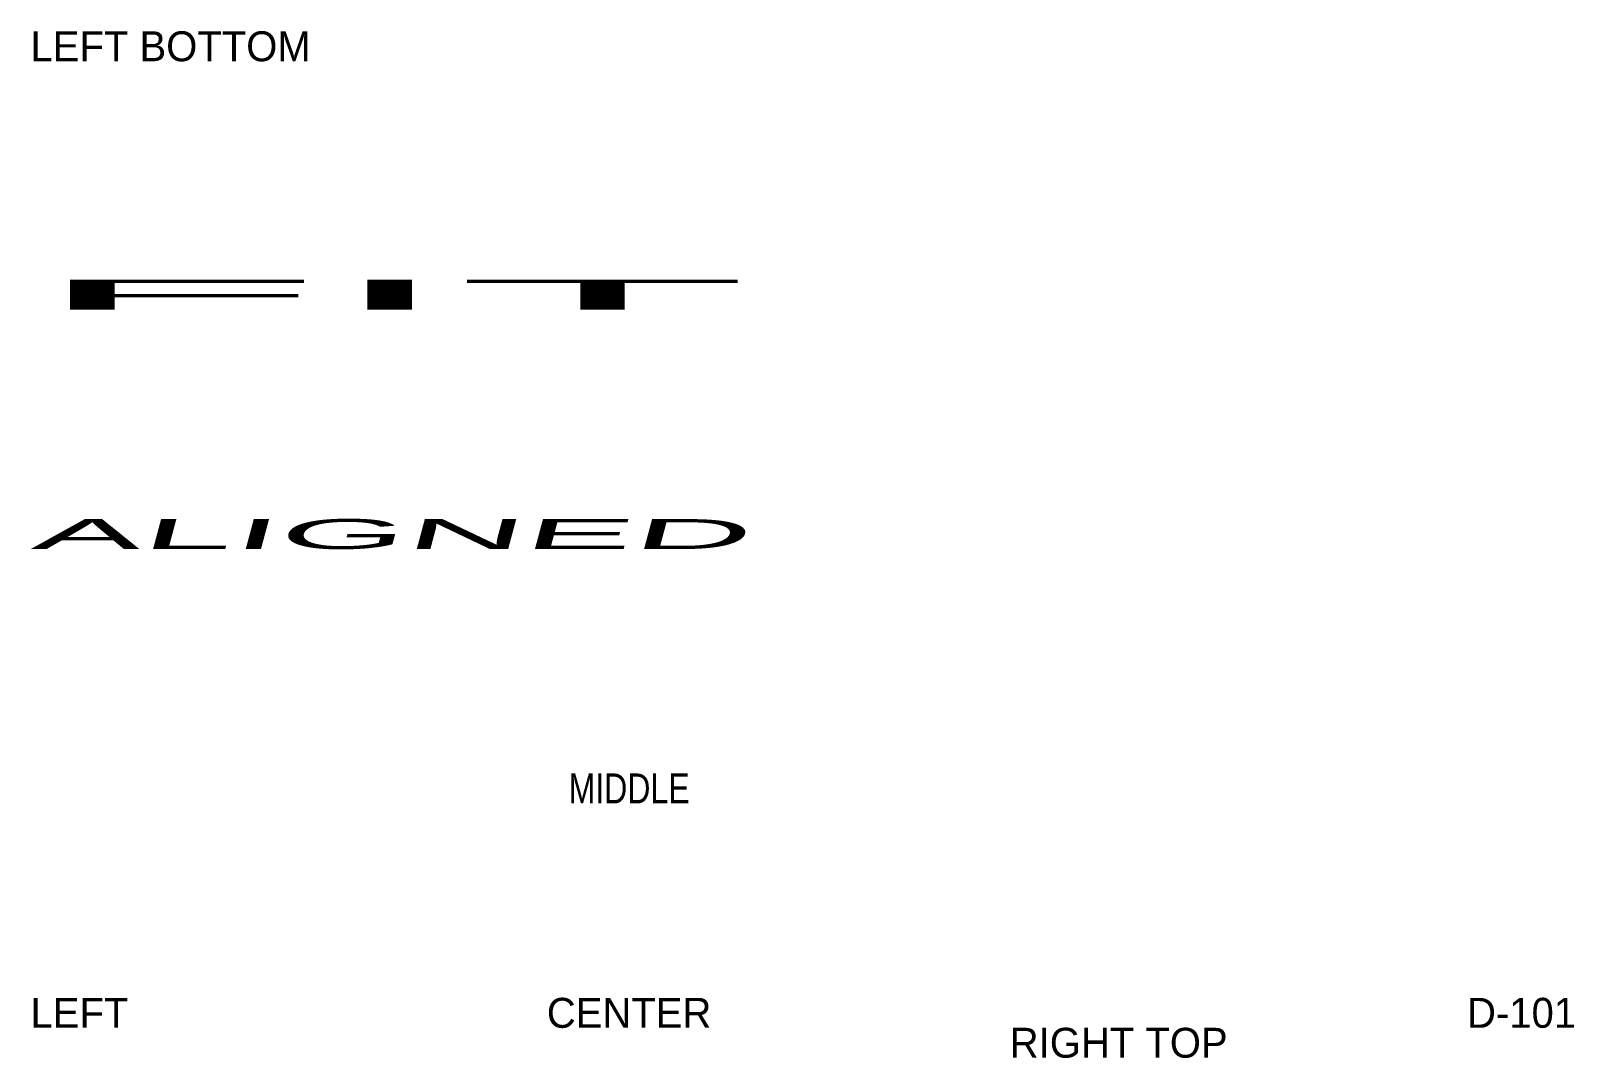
# Model space of a CAD drawing. Extents: x 0 to 129, y -3 to 83.
import ezdxf
from ezdxf.enums import TextEntityAlignment as Align

# ---------------------------------------------------------------- set-up
doc = ezdxf.new("R2010")
doc.units = 0
doc.layers.get('0').update_dxf_attribs({"linetype": 'CONTINUOUS'})
doc.layers.add('TEXT', color=2, linetype='CONTINUOUS')
doc.styles.add('ROMANS', font='txt')

# ---------------------------------------------------------------- blocks, each defined once
blk = doc.blocks.new('TAG')
for tag, p in [('NUMBER', (0, 0)), ('NOTE', (0, -4))]:
    blk.add_attdef(tag, p, '', height=2.5)

msp = doc.modelspace()

# ---------------------------------------------------------------- block references
at = {"layer": 'TEXT'}
ref = msp.add_blockref('TAG', (120, 0), dxfattribs=at)
ref.add_attrib('NUMBER', 'D-101', (120, 0), dxfattribs={"height": 2.5})

# ---------------------------------------------------------------- texts
msp.add_text('LEFT BOTTOM', height=2.5, dxfattribs=at).set_placement((0, 80), align=Align.BOTTOM_LEFT)
at = {"layer": 'TEXT', "width": 2.5}
msp.add_text('FIT', height=2.5, dxfattribs=at).set_placement((0, 60), (60, 60), align=Align.FIT)
at = {"layer": 'TEXT', "oblique": 15}
msp.add_text('ALIGNED', height=2.5, dxfattribs=at).set_placement((0, 40), (60, 40), align=Align.ALIGNED)
at = {"layer": 'TEXT', "style": 'ROMANS', "width": 0.8}
msp.add_text('MIDDLE', height=2.5, dxfattribs=at).set_placement((50, 20), align=Align.MIDDLE)
at = {"layer": 'TEXT'}
msp.add_text('LEFT', height=2.5, dxfattribs=at).set_placement((0, 0))
at = {"layer": 'TEXT', "style": 'ROMANS'}
msp.add_text('CENTER', height=2.5, dxfattribs=at).set_placement((50, 0), align=Align.CENTER)
at = {"layer": 'TEXT'}
msp.add_text('RIGHT TOP', height=2.5, dxfattribs=at).set_placement((100, 0), align=Align.TOP_RIGHT)

doc.saveas('drawing.dxf')
